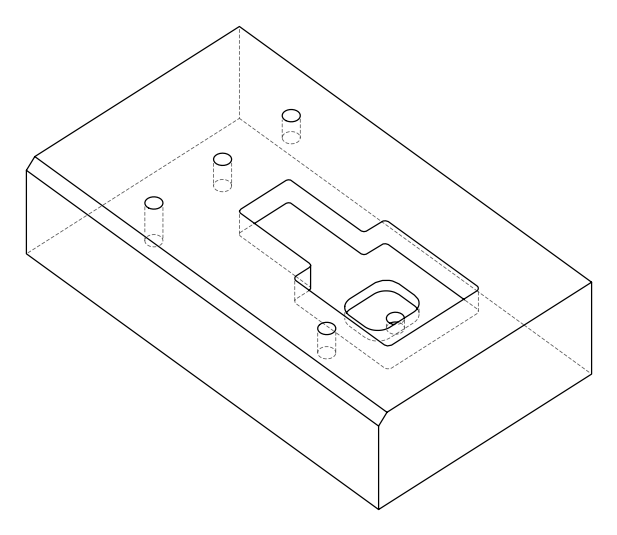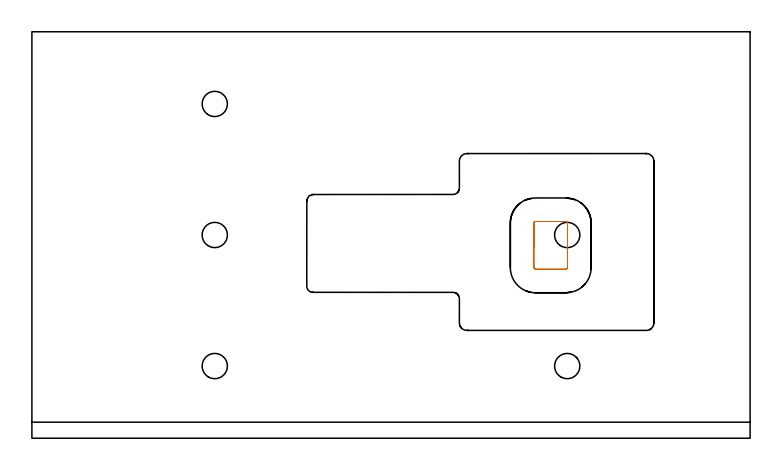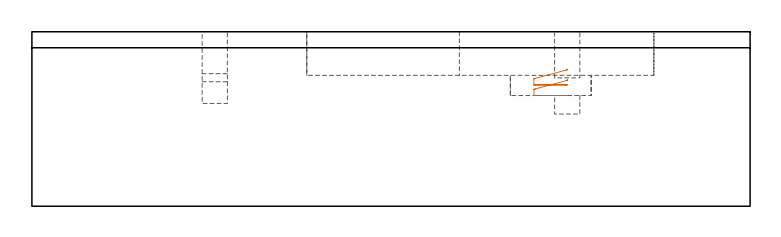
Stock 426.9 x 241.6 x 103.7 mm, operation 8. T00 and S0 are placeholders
(PLAN: 8 operations, 3 tool changes, 158.9 min)
(1 INDEXABLE_INSERT_DRILL_BLIND_HOLE_FROM_SOLID | STEP1POCKET | UGT0302_001 | 0.18 min | 7509 mm3)
(2 INDEXABLE_INSERT_DRILL_BLIND_HOLE_FROM_SOLID_1 | STEP1POCKET_1 | UGT0302_001 | 0.12 min | 4830 mm3)
(3 INDEXABLE_INSERT_DRILL_BLIND_HOLE_FROM_SOLID_2 | STEP1POCKET_2 | UGT0302_001 | 0.13 min | 5236 mm3)
(4 INDEXABLE_INSERT_DRILL_BLIND_HOLE_FROM_SOLID_3 | STEP1POCKET_3 | UGT0302_001 | 0.06 min | 8620 mm3)
(5 INDEXABLE_INSERT_DRILL_BLIND_HOLE_FROM_SOLID_4 | STEP1POCKET_4 | UGT0302_001 | 0.11 min | 4388 mm3)
(6 AREA_MILL | FG_CHAMFER_SURFACE | UGT0205_001 | 13.86 min | 19264 mm3)
(7 MILL_FREE_SHAPED_POCKET | POCKET_FREE_SHAPED_STRAIGHT | UGT0201_124 | Follow Part, ap 1.5, ae 75% | 143.75 min | 446438 mm3)
(8 MILL_RECTANGULAR_POCKET | POCKET_RECTANGULAR_STRAIGHT | UGT0201_006 | Follow Part, ap 7, ae 75% | 0.68 min | 28027 mm3)
(TOOL UGT0302_001 | Indexable Insert Drill 15mm | D15 PA180 FL50 Z2)
(TOOL UGT0205_001 | Chamfer Mill 20 x 3 x 45 deg. | D20 FL50 Z2)
(TOOL UGT0201_124 | Carbide End Mill 6.0 | D6 FL15 Z4)
(TOOL UGT0201_006 | End Mill 28 mm | D28 FL25 Z2)
(OP 8 MILL_RECTANGULAR_POCKET)
G17 G21 G94 G90
T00 M6
G54
G17 G0 G90 X318.4 Y127.415 S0 M3
G43 Z113.7 H0
Z81.433
G94 G1 Y127.9 Z81.303 F250.
Y127.995 Z81.278
X318.341 Y128.233 Z81.212
X318.221 Y128.447 Z81.146
X318.047 Y128.621 Z81.08
X317.833 Y128.741 Z81.015
X317.595 Y128.8 Z80.949
X299.205 Z76.021
X298.967 Y128.741 Z75.956
X298.753 Y128.621 Z75.89
X298.579 Y128.447 Z75.824
X298.459 Y128.233 Z75.758
X298.4 Y127.995 Z75.692
Y114.65 Z72.117
Y101.4 F500.
G3 X299.3 Y100.5 R0.9
G1 X317.5
G3 X318.4 Y101.4 R0.9
G1 Y127.9
G3 X317.5 Y128.8 R0.9
G1 X299.3
G3 X298.4 Y127.9 R0.9
G1 Y114.65
Y113.65
G0 X318.4 Y127.415 Z75.117
G1 Y127.9 Z74.987 F250.
Y127.995 Z74.961
X318.341 Y128.233 Z74.895
X318.221 Y128.447 Z74.83
X318.047 Y128.621 Z74.764
X317.833 Y128.741 Z74.698
X317.595 Y128.8 Z74.632
X299.205 Z69.705
X298.967 Y128.741 Z69.639
X298.753 Y128.621 Z69.573
X298.579 Y128.447 Z69.507
X298.459 Y128.233 Z69.442
X298.4 Y127.995 Z69.376
Y114.65 Z65.8
Y101.4 F500.
G3 X299.3 Y100.5 R0.9
G1 X317.5
G3 X318.4 Y101.4 R0.9
G1 Y127.9
G3 X317.5 Y128.8 R0.9
G1 X299.3
G3 X298.4 Y127.9 R0.9
G1 Y114.65
Y113.65
G0 Z113.7
M5
M2
